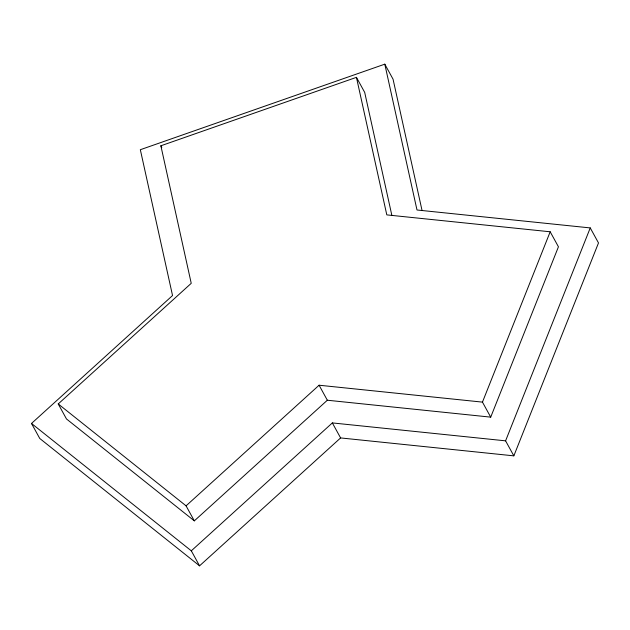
<?xml version="1.0" encoding="UTF-8"?>
<svg xmlns="http://www.w3.org/2000/svg" width="630" height="630" viewBox="0 0 630 630"><rect width="100%" height="100%" fill="white"/><g stroke="black" fill="none" stroke-linecap="round" stroke-linejoin="round"><path stroke-width="0.94" d="M490.715 417.139L482.462 402.121L550.187 231.785L386.804 214.885L356.438 77.348L160.87 145.79L191.237 283.319L58.228 403.948L66.481 418.958L194.323 520.86L327.34 400.231L490.715 417.139L558.44 246.795L550.187 231.785M513.844 455.852L505.591 440.842L590.247 227.918L416.997 209.995L384.796 64.165L140.332 149.712L172.541 295.541L31.5 423.454L39.753 438.464L199.56 565.834L340.602 437.929L513.844 455.852L598.5 242.928L590.247 227.918M194.323 520.86L186.071 505.843L319.087 385.221L482.462 402.121M199.56 565.834L191.307 550.825L332.349 422.919L505.591 440.842M58.228 403.948L186.071 505.843M31.5 423.454L191.307 550.825M384.796 64.165L393.049 79.175L422.076 210.617M356.438 77.348L364.691 92.366L391.899 215.57M319.087 385.221L327.34 400.231M332.349 422.919L340.602 437.929M160.87 145.79L161.784 147.459"/></g></svg>
